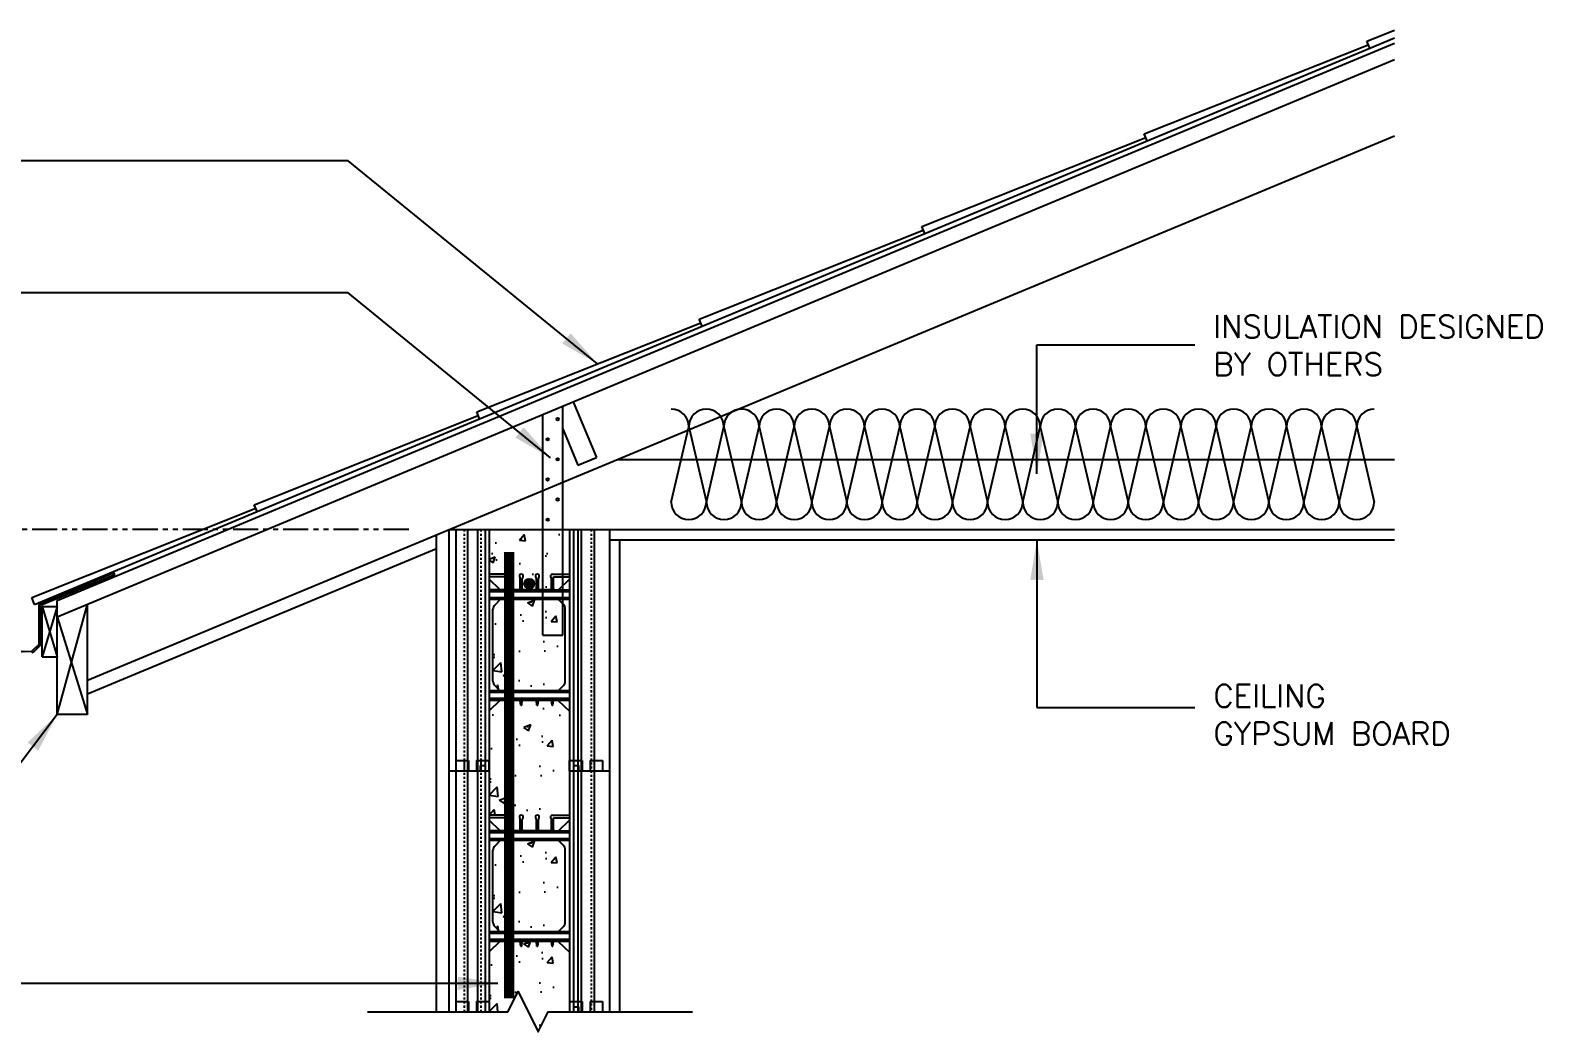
# Model space of a CAD drawing. Header units: inches. Extents: x -206 to -79, y -112 to 60.
# Drawn here: x -162.7 to -87.5, y 9.9 to 59.8 of the extents above; entities that cross this region are included whole.
import ezdxf

# ---------------------------------------------------------------- set-up
doc = ezdxf.new("R2010")
doc.units = ezdxf.units.IN
doc.header["$MEASUREMENT"] = 0
doc.linetypes.add('DASHED2', pattern=[0.375, 0.25, -0.125])
doc.linetypes.add('PHANTOM', pattern=[2.5, 1.25, -0.25, 0.25, -0.25, 0.25, -0.25])
for name, color, linetype in [('A-SEC-DTL', 3, 'Continuous'), ('LAYER 12', 12, 'Continuous'), ('LAYER 13', 13, 'Continuous'), ('LAYER 3', 3, 'Continuous'), ('LAYER 5', 5, 'Continuous'), ('LAYER 7', 7, 'Continuous'), ('LAYER 8', 8, 'Continuous')]:
    doc.layers.add(name, color=color, linetype=linetype)
doc.styles.add('NOTES', font='simplex.shx', dxfattribs={"height": 1})
doc.dimstyles.new('DIM-16', dxfattribs={"dimscale": 16, "dimtxt": 0.09375, "dimasz": 0.125, "dimexe": 0.1875, "dimexo": 0.0625, "dimgap": 0.0625, "dimtad": 0, "dimtih": 1, "dimtoh": 1, "dimdec": 4, "dimzin": 3, "dimdsep": 46, "dimlunit": 4, "dimtxsty": 'NOTES', "dimcen": 0.0625, "dimclrt": 4, "dimadec": 0, "dimazin": 0, "dimtfac": 1, "dimtdec": 4, "dimtofl": 0, "dimtmove": 0, "dimatfit": 3, "dimfxl": 1, "dimfrac": 2, "dimtolj": 1, "dimtzin": 0, "dimarcsym": 0})

# ---------------------------------------------------------------- blocks, each defined once
blk = doc.blocks.new('A$C2EF673A6')
for p, q in [((0, 0.875), (0.875, 4.625)), ((0.875, 4.625), (1.75, 0.875)), ((1.75, 0.875), (2.625, 4.625)), ((2.625, 4.625), (3.5, 0.875)), ((3.5, 0.875), (4.375, 4.625)), ((4.375, 4.625), (5.25, 0.875)), ((5.25, 0.875), (6.125, 4.625)), ((6.125, 4.625), (7, 0.875)), ((7, 0.875), (7.875, 4.625)), ((7.875, 4.625), (8.75, 0.875)), ((8.75, 0.875), (9.625, 4.625)), ((9.625, 4.625), (10.5, 0.875)), ((10.5, 0.875), (11.375, 4.625)), ((11.375, 4.625), (12.25, 0.875)), ((12.25, 0.875), (13.125, 4.625)), ((13.125, 4.625), (14, 0.875)), ((14, 0.875), (14.875, 4.625)), ((14.875, 4.625), (15.75, 0.875)), ((15.75, 0.875), (16.625, 4.625)), ((16.625, 4.625), (17.5, 0.875)), ((17.5, 0.875), (18.375, 4.625)), ((18.375, 4.625), (19.25, 0.875)), ((19.25, 0.875), (20.125, 4.625)), ((20.125, 4.625), (21, 0.875)), ((21, 0.875), (21.875, 4.625)), ((21.875, 4.625), (22.75, 0.875)), ((22.75, 0.875), (23.625, 4.625)), ((23.625, 4.625), (24.5, 0.875)), ((24.5, 0.875), (25.375, 4.625)), ((25.375, 4.625), (26.25, 0.875)), ((26.25, 0.875), (27.125, 4.625)), ((27.125, 4.625), (28, 0.875)), ((28, 0.875), (28.875, 4.625)), ((28.875, 4.625), (29.75, 0.875)), ((29.75, 0.875), (30.625, 4.625)), ((30.625, 4.625), (31.5, 0.875)), ((31.5, 0.875), (32.375, 4.625)), ((32.375, 4.625), (33.25, 0.875)), ((33.25, 0.875), (34.125, 4.625)), ((34.125, 4.625), (35, 0.875))]:
    blk.add_line(p, q)
for centre, start, end in [((0, 4.625), 0, 90), ((1.75, 4.625), 0, 180), ((3.5, 4.625), 0, 180), ((5.25, 4.625), 0, 180), ((7, 4.625), 0, 180), ((8.75, 4.625), 0, 180), ((10.5, 4.625), 0, 180), ((12.25, 4.625), 0, 180), ((14, 4.625), 0, 180), ((15.75, 4.625), 0, 180), ((17.5, 4.625), 0, 180), ((19.25, 4.625), 0, 180), ((21, 4.625), 0, 180), ((22.75, 4.625), 0, 180), ((24.5, 4.625), 0, 180), ((26.25, 4.625), 0, 180), ((28, 4.625), 0, 180), ((29.75, 4.625), 0, 180), ((31.5, 4.625), 0, 180), ((33.25, 4.625), 0, 180), ((35, 4.625), 90, 180), ((0.875, 0.875), 180, 0), ((2.625, 0.875), 180, 0), ((4.375, 0.875), 180, 0), ((6.125, 0.875), 180, 0), ((7.875, 0.875), 180, 0), ((9.625, 0.875), 180, 0), ((11.375, 0.875), 180, 0), ((13.125, 0.875), 180, 0), ((14.875, 0.875), 180, 0), ((16.625, 0.875), 180, 0), ((18.375, 0.875), 180, 0), ((20.125, 0.875), 180, 0), ((21.875, 0.875), 180, 0), ((23.625, 0.875), 180, 0), ((25.375, 0.875), 180, 0), ((27.125, 0.875), 180, 0), ((28.875, 0.875), 180, 0), ((30.625, 0.875), 180, 0), ((32.375, 0.875), 180, 0), ((34.125, 0.875), 180, 0)]:
    blk.add_arc(centre, 0.875, start, end)
blk = doc.blocks.new('A$C4A267B4F')
at = {"layer": 'LAYER 12'}
for p, q in [((0.35, 12.5), (0.975, 12.5)), ((0.35, 12.5), (0.35, 0)), ((0.925, 12.5), (0.925, 0)), ((0.975, 12.5), (0.975, 12)), ((1.375, 12.5), (1.375, 12)), ((1.375, 12.5), (2, 12.5)), ((1.425, 12.5), (1.425, 0)), ((1.55, 12.25), (1.55, 12)), ((1.55, 12.25), (1.8, 12.25)), ((1.8, 12.25), (1.8, 0)), ((2, 12), (2, 12.5)), ((6, 12.5), (6.625, 12.5)), ((6, 12), (6, 12.5)), ((6.2, 12.25), (6.2, 0)), ((6.2, 12.25), (6.45, 12.25)), ((6.45, 12.25), (6.45, 12)), ((6.625, 12.5), (6.625, 12)), ((7.025, 12.5), (7.025, 12)), ((7.025, 12.5), (7.65, 12.5)), ((7.65, 12.5), (7.65, 12)), ((6.415, 12), (6.415, 0)), ((6.575, 12), (6.575, 0)), ((7.235, 12), (7.235, 0)), ((2.868, 9.779), (2, 9.779)), ((2.8, 9.654), (2, 9.654)), ((2.55, 9), (2, 9.53)), ((2.8, 9.05), (2.8, 9.654)), ((2.9, 9.05), (2.9, 9.568)), ((3.55, 9.05), (3.55, 9.568)), ((3.65, 9.05), (3.65, 9.568)), ((4.35, 9.05), (4.35, 9.568)), ((4.45, 9.05), (4.45, 9.568)), ((5.1, 9.05), (5.1, 9.568)), ((5.15, 9.779), (6, 9.779)), ((5.2, 9.05), (5.2, 9.654)), ((5.2, 9.654), (6, 9.654)), ((5.45, 9), (6, 9.53)), ((2, 9), (2.55, 9)), ((2.75, 9), (2, 9)), ((2, 9), (6, 9)), ((6, 8.91), (2, 8.91)), ((6, 8.61), (2, 8.61)), ((6, 8.52), (2, 8.52)), ((2.55, 8.52), (2.278, 8.248)), ((2.75, 9), (2.95, 9)), ((3.5, 9), (2.95, 9)), ((3.5, 9), (3.7, 9)), ((4.3, 9), (3.7, 9)), ((4.3, 9), (4.5, 9)), ((5.05, 9), (4.5, 9)), ((5.05, 9), (5.25, 9)), ((5.25, 9), (5.45, 9)), ((5.45, 8.52), (5.702, 8.268)), ((2.19, 4.454), (2.19, 8.036)), ((5.79, 4.454), (5.79, 8.056)), ((6, 3.98), (2, 3.98)), ((6, 3.89), (2, 3.89)), ((2.19, 3.98), (2.54, 3.98)), ((2.54, 3.98), (2.278, 4.242)), ((2.8, 3.98), (2.9, 3.98)), ((5.44, 3.98), (5.702, 4.242)), ((6, 3.59), (2, 3.59)), ((6, 3.5), (2, 3.5)), ((2.54, 3.5), (2, 2.979)), ((2.83, 3.266), (2.8, 3.5)), ((2.87, 3.266), (2.9, 3.5)), ((3.58, 3.266), (3.55, 3.5)), ((3.62, 3.266), (3.65, 3.5)), ((4.38, 3.266), (4.35, 3.5)), ((4.42, 3.266), (4.45, 3.5)), ((5.13, 3.266), (5.1, 3.5)), ((5.17, 3.266), (5.2, 3.5)), ((5.44, 3.5), (6, 2.966)), ((0.35, 0.5), (0.975, 0.5)), ((0.975, 0.5), (0.975, 0)), ((1.375, 0.5), (1.375, 0)), ((1.375, 0.5), (2, 0.5)), ((6, 0.5), (6.625, 0.5)), ((6.2, 0.25), (6.45, 0.25)), ((6.45, 0.25), (6.45, 0)), ((6.625, 0.5), (6.625, 0)), ((7.025, 0.5), (7.025, 0)), ((7.025, 0.5), (7.65, 0.5)), ((7.65, 0.5), (7.65, 0))]:
    blk.add_line(p, q, dxfattribs=at)
at = {"layer": 'LAYER 12', "linetype": 'DASHED2', "ltscale": 0.15}
for p, q in [((0.765, 12.5), (0.765, 0)), ((1.585, 12.5), (1.585, 0)), ((7.075, 12), (7.075, 0))]:
    blk.add_line(p, q, dxfattribs=at)
at = {"layer": 'LAYER 12'}
for centre, radius, start, end in [((2.75, 9.05), 0.05, 270, 0), ((2.862, 9.688), 0.0912, 307.48633, 93.47657), ((2.962, 9.572), 0.0619, 134.99032, 183.92634), ((2.95, 9.05), 0.05, 180, 270), ((3.5, 9.05), 0.05, 270, 0), ((3.6, 9.686), 0.0936, 311.72787, 228.27213), ((3.45, 9.568), 0.1, 0, 28.69724), ((3.75, 9.568), 0.1, 151.30276, 180), ((3.7, 9.05), 0.05, 180, 270), ((4.3, 9.05), 0.05, 270, 0), ((4.4, 9.686), 0.0936, 311.72787, 228.27213), ((4.25, 9.568), 0.1, 0, 28.69724), ((4.55, 9.568), 0.1, 151.30276, 180), ((4.5, 9.05), 0.05, 180, 270), ((5.05, 9.05), 0.05, 270, 0), ((5.15, 9.686), 0.0936, 90, 228.27204), ((4.988, 9.565), 0.112, 1.59973, 27.09751), ((5.25, 9.05), 0.05, 180, 270), ((2.49, 8.036), 0.3, 135, 180), ((5.49, 8.056), 0.3, 0, 45), ((2.49, 4.454), 0.3, 180, 225), ((5.49, 4.454), 0.3, 315, 0), ((2.85, 3.27), 0.02, 191.30993, 348.69007), ((3.6, 3.27), 0.02, 191.30993, 348.69007), ((4.4, 3.27), 0.02, 191.30993, 348.69007), ((5.15, 3.27), 0.02, 191.30993, 348.69007)]:
    blk.add_arc(centre, radius, start, end, dxfattribs=at)
at = {"layer": 'LAYER 5'}
for p, q in [((0, 12), (0, 0)), ((0, 12), (2, 12)), ((2, 12), (2, 0)), ((6, 12), (6, 0)), ((6, 12), (8, 12)), ((8, 12), (8, 0)), ((0, 0), (2, 0)), ((6, 0), (8, 0))]:
    blk.add_line(p, q, dxfattribs=at)
blk = doc.blocks.new('A$C17B73E9F')
at = {"layer": 'LAYER 12'}
for p, q in [((0.35, 12), (0.35, 0)), ((0.925, 12), (0.925, 0)), ((1.425, 12), (1.425, 0)), ((1.8, 12), (1.8, 0)), ((6.2, 12), (6.2, 0)), ((6.415, 12), (6.415, 0)), ((6.575, 12), (6.575, 0)), ((7.235, 12), (7.235, 0)), ((2.868, 9.779), (2, 9.779)), ((2.8, 9.654), (2, 9.654)), ((2.55, 9), (2, 9.53)), ((2.8, 9.05), (2.8, 9.654)), ((2.9, 9.05), (2.9, 9.568)), ((3.55, 9.05), (3.55, 9.568)), ((3.65, 9.05), (3.65, 9.568)), ((4.35, 9.05), (4.35, 9.568)), ((4.45, 9.05), (4.45, 9.568)), ((5.1, 9.05), (5.1, 9.568)), ((5.15, 9.779), (6, 9.779)), ((5.2, 9.05), (5.2, 9.654)), ((5.2, 9.654), (6, 9.654)), ((5.45, 9), (6, 9.53)), ((2, 9), (2.55, 9)), ((2.75, 9), (2, 9)), ((2, 9), (6, 9)), ((6, 8.91), (2, 8.91)), ((6, 8.61), (2, 8.61)), ((6, 8.52), (2, 8.52)), ((2.55, 8.52), (2.278, 8.248)), ((2.75, 9), (2.95, 9)), ((3.5, 9), (2.95, 9)), ((3.5, 9), (3.7, 9)), ((4.3, 9), (3.7, 9)), ((4.3, 9), (4.5, 9)), ((5.05, 9), (4.5, 9)), ((5.05, 9), (5.25, 9)), ((5.25, 9), (5.45, 9)), ((5.45, 8.52), (5.702, 8.268)), ((2.19, 4.454), (2.19, 8.036)), ((5.79, 4.454), (5.79, 8.056)), ((6, 3.98), (2, 3.98)), ((6, 3.89), (2, 3.89)), ((2.19, 3.98), (2.54, 3.98)), ((2.54, 3.98), (2.278, 4.242)), ((2.8, 3.98), (2.9, 3.98)), ((5.44, 3.98), (5.702, 4.242)), ((6, 3.59), (2, 3.59)), ((6, 3.5), (2, 3.5)), ((2.54, 3.5), (2, 2.979)), ((2.83, 3.266), (2.8, 3.5)), ((2.87, 3.266), (2.9, 3.5)), ((3.58, 3.266), (3.55, 3.5)), ((3.62, 3.266), (3.65, 3.5)), ((4.38, 3.266), (4.35, 3.5)), ((4.42, 3.266), (4.45, 3.5)), ((5.13, 3.266), (5.1, 3.5)), ((5.17, 3.266), (5.2, 3.5)), ((5.44, 3.5), (6, 2.966)), ((0.35, 0.5), (0.975, 0.5)), ((0.975, 0.5), (0.975, 0)), ((1.375, 0.5), (1.375, 0)), ((1.375, 0.5), (2, 0.5)), ((6, 0.5), (6.625, 0.5)), ((6.2, 0.25), (6.45, 0.25)), ((6.45, 0.25), (6.45, 0)), ((6.625, 0.5), (6.625, 0)), ((7.025, 0.5), (7.025, 0)), ((7.025, 0.5), (7.65, 0.5)), ((7.65, 0.5), (7.65, 0))]:
    blk.add_line(p, q, dxfattribs=at)
at = {"layer": 'LAYER 12', "linetype": 'DASHED2', "ltscale": 0.15}
for p, q in [((0.765, 12), (0.765, 0)), ((1.585, 12), (1.585, 0)), ((7.075, 12), (7.075, 0))]:
    blk.add_line(p, q, dxfattribs=at)
at = {"layer": 'LAYER 12'}
for centre, radius, start, end in [((2.75, 9.05), 0.05, 270, 0), ((2.862, 9.688), 0.0912, 307.48633, 93.47657), ((2.962, 9.572), 0.0619, 134.99032, 183.92634), ((2.95, 9.05), 0.05, 180, 270), ((3.5, 9.05), 0.05, 270, 0), ((3.6, 9.686), 0.0936, 311.72787, 228.27213), ((3.45, 9.568), 0.1, 0, 28.69724), ((3.75, 9.568), 0.1, 151.30276, 180), ((3.7, 9.05), 0.05, 180, 270), ((4.3, 9.05), 0.05, 270, 0), ((4.4, 9.686), 0.0936, 311.72787, 228.27213), ((4.25, 9.568), 0.1, 0, 28.69724), ((4.55, 9.568), 0.1, 151.30276, 180), ((4.5, 9.05), 0.05, 180, 270), ((5.05, 9.05), 0.05, 270, 0), ((5.15, 9.686), 0.0936, 90, 228.27204), ((4.988, 9.565), 0.112, 1.59973, 27.09751), ((5.25, 9.05), 0.05, 180, 270), ((2.49, 8.036), 0.3, 135, 180), ((5.49, 8.056), 0.3, 0, 45), ((2.49, 4.454), 0.3, 180, 225), ((5.49, 4.454), 0.3, 315, 0), ((2.85, 3.27), 0.02, 191.30993, 348.69007), ((3.6, 3.27), 0.02, 191.30993, 348.69007), ((4.4, 3.27), 0.02, 191.30993, 348.69007), ((5.15, 3.27), 0.02, 191.30993, 348.69007)]:
    blk.add_arc(centre, radius, start, end, dxfattribs=at)
at = {"layer": 'LAYER 5'}
for p, q in [((0, 12), (0, 0)), ((0, 12), (2, 12)), ((2, 12), (2, 0)), ((6, 12), (6, 0)), ((6, 12), (8, 12)), ((8, 12), (8, 0)), ((0, 0), (2, 0)), ((6, 0), (8, 0))]:
    blk.add_line(p, q, dxfattribs=at)

msp = doc.modelspace()

# ---------------------------------------------------------------- hatches: boundary and pattern name
at = {"layer": 'LAYER 13'}
h = msp.add_hatch(dxfattribs=at)
h.set_pattern_fill('AR-CONC,_O', color=256, scale=0.5)
h.set_pattern_definition([(50, (-139.8793, 23.4139), (3.5863, -0.31376), [0.375, -4.125]), (355, (-139.8793, 23.414), (-0.6938, 3.761), [0.3, -3.3]), (100.45, (-139.5804, 23.3877), (2.8925, 3.4472), [0.3187, -3.5057]), (46.184, (-139.8793, 24.414), (5.3362, -0.8276), [0.5625, -6.1875]), (96.636, (-139.4346, 24.345), (4.6733, 4.8706), [0.478, -5.2586]), (351.184, (-139.879, 24.414), (4.6733, 4.8706), [0.45, -4.95]), (21, (-139.3793, 24.1639), (2.9845, -2.0131), [0.375, -4.125]), (326, (-139.3793, 24.164), (1.2166, 3.6258), [0.3, -3.3]), (71.45, (-139.1306, 23.996), (4.2011, 1.6127), [0.3187, -3.5057]), (37.5, (-139.8793, 23.4139), (0.0608, 1.66447), [0, -3.26, 0, -3.35, 0, -3.3125]), (7.5, (-139.8793, 23.4139), (1.31535, 1.97206), [0, -1.91, 0, -3.185, 0, -1.2625]), (327.5, (-140.9943, 23.4139), (2.66911, -0.11277), [0, -1.25, 0, -3.9, 0, -5.175]), (317.5, (-141.4943, 23.4139), (2.91593, 0.50052), [0, -1.625, 0, -2.59, 0, -3.675])])
h.paths.add_polyline_path([(-137.21427, 34.91385), (-139.87927, 34.91385), (-139.87927, 32.69317), (-139.02231, 32.69317, -0.03034809), (-139.01125, 32.69317), (-137.21427, 32.69317)])
h.paths.add_polyline_path([(-136.21427, 34.91385), (-137.21427, 34.91385), (-137.21427, 32.69317), (-136.21427, 32.69317)])
h.paths.add_polyline_path([(-135.67927, 34.91385), (-135.87927, 34.91385), (-135.87927, 32.69317), (-135.87927, 23.41385), (-135.67927, 23.41385)])
h.paths.add_polyline_path([(-136.77927, 32.48174, 0.1117164), (-136.79155, 32.52976, -0.68903067), (-136.72927, 32.69317), (-137.21427, 32.69317), (-137.21427, 31.91385), (-136.82927, 31.91385, 0.41421356), (-136.77927, 31.96385)])
h.paths.add_polyline_path([(-137.21427, 32.69317), (-137.47927, 32.69317, -0.68903068), (-137.41698, 32.52976, 0.12587386), (-137.42927, 32.48174), (-137.42927, 31.96385, 0.41421356), (-137.37927, 31.91385), (-137.21427, 31.91385)])
h.paths.add_polyline_path([(-137.54155, 32.52976, -0.68903068), (-137.47927, 32.69317), (-138.27927, 32.69317, -0.68903067), (-138.21698, 32.52976, 2.62369569), (-138.34155, 32.52976, -0.12587386), (-138.32927, 32.48174), (-138.32927, 31.96385, -0.41421356), (-138.37927, 31.91385), (-137.57927, 31.91385, 0.41421356), (-137.52927, 31.96385), (-137.52927, 32.48174, 0.12587386)])
h.paths.add_polyline_path([(-137.62927, 32.2228, -1), (-138.12927, 32.2228, -1)], flags=16)
h.paths.add_polyline_path([(-138.32927, 32.48174, 0.12587386), (-138.34155, 32.52976, -0.68903068), (-138.27927, 32.69317), (-138.88168, 32.69317), (-138.88168, 31.91385), (-138.37927, 31.91385, 0.41421356), (-138.32927, 31.96385)])
h = msp.add_hatch(dxfattribs=at)
h.set_pattern_fill('AR-CONC,_O', color=256, scale=0.5)
h.set_pattern_definition([(50, (-139.6893, 26.8939), (3.5863, -0.3138), [0.375, -4.125]), (355, (-139.6893, 26.894), (-0.6938, 3.761), [0.3, -3.3]), (100.45, (-139.3904, 26.8677), (2.8925, 3.4472), [0.3187, -3.5057]), (46.18, (-139.6893, 27.894), (5.3362, -0.8276), [0.5625, -6.1875]), (96.64, (-139.2446, 27.825), (4.6733, 4.8706), [0.478, -5.2586]), (351.18, (-139.689, 27.894), (4.6733, 4.8706), [0.45, -4.95]), (21, (-139.1893, 27.6439), (2.9845, -2.0131), [0.375, -4.125]), (326, (-139.1893, 27.644), (1.2166, 3.6258), [0.3, -3.3]), (71.45, (-138.9406, 27.476), (4.201, 1.6127), [0.3187, -3.5057]), (37.5, (-139.6893, 26.8939), (0.0608, 1.66447), [0, -3.26, 0, -3.35, 0, -3.3125]), (7.5, (-139.6893, 26.8939), (1.31535, 1.97206), [0, -1.91, 0, -3.185, 0, -1.2625]), (327.5, (-140.8043, 26.8939), (2.6691, -0.11277), [0, -1.25, 0, -3.9, 0, -5.175]), (317.5, (-141.3043, 26.8939), (2.9159, 0.5005), [0, -1.625, 0, -2.59, 0, -3.675])])
h.paths.add_polyline_path([(-136.08927, 30.96959), (-136.42927, 31.43385), (-138.88168, 31.43385), (-138.88168, 26.89385), (-136.43927, 26.89385), (-136.08927, 27.36812)])
h.paths.add_polyline_path([(-138.88168, 31.43385), (-139.32927, 31.43385), (-139.68927, 30.94959), (-139.68927, 27.36812), (-139.33927, 26.89385), (-138.88168, 26.89385)])
h = msp.add_hatch(dxfattribs=at)
h.set_pattern_fill('AR-CONC,_O', color=256, scale=0.5)
h.set_pattern_definition([(50, (-139.8793, 20.6932), (3.5863, -0.3138), [0.375, -4.125]), (355, (-139.8793, 20.693), (-0.6938, 3.761), [0.3, -3.3]), (100.45, (-139.5804, 20.667), (2.8925, 3.4472), [0.3187, -3.5057]), (46.184, (-139.8793, 21.693), (5.3362, -0.8276), [0.5625, -6.1875]), (96.64, (-139.4346, 21.624), (4.6733, 4.8706), [0.478, -5.2586]), (351.18, (-139.879, 21.693), (4.6733, 4.8706), [0.45, -4.95]), (21, (-139.3793, 21.4432), (2.9845, -2.0131), [0.375, -4.125]), (326, (-139.3793, 21.443), (1.2166, 3.6258), [0.3, -3.3]), (71.45, (-139.1306, 21.2754), (4.2011, 1.6127), [0.3187, -3.5057]), (37.5, (-139.8793, 20.6932), (0.0608, 1.66447), [0, -3.26, 0, -3.35, 0, -3.3125]), (7.5, (-139.8793, 20.6932), (1.31535, 1.97206), [0, -1.91, 0, -3.185, 0, -1.2625]), (327.5, (-140.9943, 20.6932), (2.66911, -0.11277), [0, -1.25, 0, -3.9, 0, -5.175]), (317.5, (-141.4943, 20.6932), (2.9159, 0.5005), [0, -1.625, 0, -2.59, 0, -3.675])])
h.paths.add_polyline_path([(-135.87927, 25.87957), (-136.43927, 26.41385), (-136.67927, 26.41385), (-136.7093, 26.18263, -0.94081255), (-136.74923, 26.18263), (-136.77927, 26.41385), (-137.42927, 26.41385), (-137.4593, 26.18263, -0.94081255), (-137.49923, 26.18263), (-137.52927, 26.41385), (-138.22927, 26.41385), (-138.2593, 26.18263, -0.94081255), (-138.29923, 26.18263), (-138.32927, 26.41385), (-138.88168, 26.41385), (-138.88168, 20.69317), (-135.87927, 20.69317)])
h.paths.add_polyline_path([(-138.88168, 26.41385), (-138.97927, 26.41385), (-139.0093, 26.18263, -0.94081255), (-139.04923, 26.18263), (-139.07927, 26.41385), (-139.33927, 26.41385), (-139.87927, 25.89334), (-139.87927, 20.69317), (-139.02231, 20.69317, -0.03034809), (-139.01125, 20.69317), (-138.88168, 20.69317)])
h = msp.add_hatch(dxfattribs=at)
h.set_pattern_fill('AR-CONC,_O', color=256, scale=0.5)
h.set_pattern_definition([(50, (-139.6893, 14.8939), (3.5863, -0.3138), [0.375, -4.125]), (355, (-139.6893, 14.894), (-0.6938, 3.761), [0.3, -3.3]), (100.45, (-139.3904, 14.8677), (2.8925, 3.4472), [0.3187, -3.5057]), (46.18, (-139.6893, 15.894), (5.3362, -0.8276), [0.5625, -6.1875]), (96.64, (-139.2446, 15.825), (4.6733, 4.8706), [0.478, -5.2586]), (351.18, (-139.689, 15.894), (4.6733, 4.8706), [0.45, -4.95]), (21, (-139.1893, 15.6439), (2.9845, -2.0131), [0.375, -4.125]), (326, (-139.1893, 15.644), (1.2166, 3.6258), [0.3, -3.3]), (71.45, (-138.9406, 15.476), (4.201, 1.6127), [0.3187, -3.5057]), (37.5, (-139.6893, 14.8939), (0.0608, 1.66447), [0, -3.26, 0, -3.35, 0, -3.3125]), (7.5, (-139.6893, 14.8939), (1.31535, 1.97206), [0, -1.91, 0, -3.185, 0, -1.2625]), (327.5, (-140.8043, 14.8939), (2.6691, -0.11277), [0, -1.25, 0, -3.9, 0, -5.175]), (317.5, (-141.3043, 14.8939), (2.9159, 0.5005), [0, -1.625, 0, -2.59, 0, -3.675])])
h.paths.add_polyline_path([(-136.08927, 18.96959), (-136.42927, 19.43385), (-138.88168, 19.43385), (-138.88168, 14.89385), (-136.43927, 14.89385), (-136.08927, 15.36812)])
h.paths.add_polyline_path([(-138.88168, 19.43385), (-139.32927, 19.43385), (-139.68927, 18.94959), (-139.68927, 15.36812), (-139.33927, 14.89385), (-138.88168, 14.89385)])
h = msp.add_hatch(dxfattribs=at)
h.set_pattern_fill('AR-CONC,_O', color=256, scale=0.5)
h.set_pattern_definition([(50, (-139.8793, 9.9139), (3.5863, -0.3138), [0.375, -4.125]), (355, (-139.8793, 9.914), (-0.6938, 3.761), [0.3, -3.3]), (100.45, (-139.5804, 9.8877), (2.8925, 3.4472), [0.3187, -3.5057]), (46.18, (-139.8793, 10.914), (5.3362, -0.8276), [0.5625, -6.1875]), (96.64, (-139.4346, 10.845), (4.6733, 4.8706), [0.478, -5.2586]), (351.18, (-139.879, 10.914), (4.6733, 4.8706), [0.45, -4.95]), (21, (-139.3793, 10.6639), (2.9845, -2.0131), [0.375, -4.125]), (326, (-139.3793, 10.664), (1.2166, 3.6258), [0.3, -3.3]), (71.45, (-139.1306, 10.496), (4.201, 1.6127), [0.3187, -3.5057]), (37.5, (-139.8793, 9.9139), (0.0608, 1.66447), [0, -3.26, 0, -3.35, 0, -3.3125]), (7.5, (-139.8793, 9.9139), (1.31535, 1.97206), [0, -1.91, 0, -3.185, 0, -1.2625]), (327.5, (-140.9943, 9.9139), (2.6691, -0.11277), [0, -1.25, 0, -3.9, 0, -5.175]), (317.5, (-141.4943, 9.9139), (2.9159, 0.5005), [0, -1.625, 0, -2.59, 0, -3.675])])
h.paths.add_polyline_path([(-135.87927, 13.87957), (-136.43927, 14.41385), (-136.67927, 14.41385), (-136.7093, 14.18263, -0.94081255), (-136.74923, 14.18263), (-136.77927, 14.41385), (-137.42927, 14.41385), (-137.4593, 14.18263, -0.94081255), (-137.49923, 14.18263), (-137.52927, 14.41385), (-138.22927, 14.41385), (-138.2593, 14.18263, -0.94081255), (-138.29923, 14.18263), (-138.32927, 14.41385), (-138.97927, 14.41385), (-139.0093, 14.18263, -0.94081255), (-139.04923, 14.18263), (-139.07927, 14.41385), (-139.33927, 14.41385), (-139.87927, 13.89334), (-139.87927, 10.91385), (-138.94177, 10.91385), (-138.44177, 11.91385), (-137.44177, 9.91385), (-136.94177, 10.91385), (-135.87927, 10.91385)])
at = {"layer": 'LAYER 8'}
msp.add_hatch(color=256, dxfattribs=at).paths.add_polyline_path([(-137.62927, 32.2228, 1), (-138.12927, 32.2228, 1)])

# ---------------------------------------------------------------- linework, layer by layer
at = {"layer": 'A-SEC-DTL', "color": 5, "linetype": 'PHANTOM'}
msp.add_line((-143.87927, 34.91385), (-206.4811, 34.91407), dxfattribs=at)
at = {"layer": 'LAYER 12'}
for p, q in [((-137.21427, 29.66386), (-137.21427, 40.64927)), ((-136.21427, 29.66386), (-136.21427, 41.06594)), ((-135.69393, 41.28275), (-134.54008, 38.51352)), ((-136.21427, 39.93157), (-135.46316, 38.1289)), ((-135.46316, 38.1289), (-134.54008, 38.51352)), ((-158.55114, 32.75761), (-162.30114, 31.19511)), ((-158.51508, 32.67107), (-162.20739, 31.13261)), ((-158.51508, 32.67107), (-158.55114, 32.75761)), ((-162.30114, 31.19511), (-162.30114, 29.19511)), ((-162.20739, 31.13261), (-162.20739, 29.15628)), ((-162.12927, 31.08052), (-161.37927, 28.58052)), ((-161.37927, 31.08052), (-162.12927, 28.58052)), ((-161.37927, 25.70552), (-159.87927, 31.20552)), ((-161.37927, 30.58052), (-159.87927, 25.70552)), ((-137.21427, 29.66386), (-136.21427, 29.66386)), ((-162.30114, 29.19511), (-162.6547, 28.84155)), ((-162.6547, 28.84155), (-162.5884, 28.77526)), ((-162.20739, 29.15628), (-162.5884, 28.77526))]:
    msp.add_line(p, q, dxfattribs=at)
for centre in [(-136.46427, 40.41385), (-136.96427, 39.41385), (-136.46427, 38.41385), (-136.96427, 37.41385), (-136.46427, 36.41385), (-136.96427, 35.41385)]:
    msp.add_circle(centre, 0.0625, dxfattribs=at)
at = {"layer": 'LAYER 3', "flags": 128}
msp.add_lwpolyline([(-145.94177, 10.91385), (-138.94177, 10.91385), (-138.44177, 11.91385), (-137.44177, 9.91385), (-136.94177, 10.91385), (-129.75427, 10.91385)], dxfattribs=at)
at = {"layer": 'LAYER 5'}
for p, q in [((-96.18696, 59.23357), (-94.81677, 59.77952)), ((-161.37927, 31.39302), (-94.81677, 59.1274)), ((-107.26388, 54.61818), (-96.11484, 59.06049)), ((-107.11965, 54.27203), (-96.04273, 58.88742)), ((-96.04273, 58.88742), (-96.18696, 59.23357)), ((-96.04273, 58.88742), (-94.81677, 59.39823)), ((-161.37927, 30.58052), (-94.81677, 58.3149)), ((-159.87927, 27.41386), (-94.81677, 54.52323)), ((-118.34081, 50.0028), (-107.19177, 54.44511)), ((-118.19657, 49.65665), (-107.11965, 54.27203)), ((-107.11965, 54.27203), (-107.26388, 54.61818)), ((-129.41773, 45.38742), (-118.26869, 49.82972)), ((-118.19657, 49.65665), (-118.34081, 50.0028)), ((-129.2735, 45.04126), (-118.19657, 49.65665)), ((-140.49465, 40.77203), (-129.34561, 45.21434)), ((-129.2735, 45.04126), (-129.41773, 45.38742)), ((-140.35042, 40.42588), (-129.2735, 45.04126)), ((-140.35042, 40.42588), (-140.49465, 40.77203)), ((-151.57157, 36.15665), (-140.42254, 40.59895)), ((-151.42734, 35.81049), (-140.35042, 40.42588)), ((-133.4793, 38.41385), (-94.81677, 38.41385)), ((-151.42734, 35.81049), (-151.57157, 36.15665)), ((-162.6485, 31.54126), (-151.49946, 35.98357)), ((-162.50427, 31.19511), (-151.42734, 35.81049)), ((-151.42734, 35.81049), (-151.49946, 35.98357)), ((-141.87927, 34.91385), (-94.81677, 34.91385)), ((-162.50427, 31.19511), (-162.6485, 31.54126)), ((-162.12927, 28.58052), (-162.12927, 31.08052)), ((-162.12927, 31.08052), (-161.37927, 31.08052)), ((-161.37927, 30.58052), (-161.37927, 31.39302)), ((-159.87927, 25.70552), (-159.87927, 31.20552)), ((-161.37927, 25.70552), (-161.37927, 30.58052)), ((-162.12927, 28.58052), (-161.37927, 28.58052)), ((-159.87927, 25.70552), (-161.37927, 25.70552))]:
    msp.add_line(p, q, dxfattribs=at)
at = {"layer": 'LAYER 5', "const_width": 0.5, "flags": 128}
msp.add_lwpolyline([(-138.88168, 33.80351), (-138.88168, 11.5823)], dxfattribs=at)
at = {"layer": 'LAYER 8'}
for p, q in [((-142.50427, 10.91385), (-142.50427, 34.65344)), ((-159.87927, 26.73677), (-142.50427, 33.97636)), ((-133.87927, 34.41385), (-94.81677, 34.41385)), ((-133.37927, 10.91385), (-133.37927, 34.41385))]:
    msp.add_line(p, q, dxfattribs=at)
msp.add_circle((-137.87927, 32.2228), 0.25, dxfattribs=at)

# ---------------------------------------------------------------- block references
for name, p in [('A$C17B73E9F', (-141.87927, 22.91385)), ('A$C4A267B4F', (-141.87927, 10.91385))]:
    msp.add_blockref(name, p)
at = {"layer": 'LAYER 12'}
msp.add_blockref('A$C2EF673A6', (-130.81677, 35.41385), dxfattribs=at)

# ---------------------------------------------------------------- texts
at = {"layer": 'LAYER 7', "char_height": 1.125, "width": 28.9113797, "attachment_point": 1, "style": 'NOTES'}
for s, insert in [('\\A1;INSULATION DESIGNED\\PBY OTHERS', (-103.82421, 45.58758)), ('\\A1;CEILING\\PGYPSUM BOARD', (-103.82421, 27.19802))]:
    msp.add_mtext(s, dxfattribs=dict(at, insert=insert))

# ---------------------------------------------------------------- leaders
at = {"layer": 'LAYER 8'}
for points in [[(-134.47756, 43.16953), (-146.89456, 53.28307), (-185.66464, 53.28307)], [(-136.81677, 38.49005), (-146.89456, 46.69832), (-183.18901, 46.69833)], [(-112.61017, 37.68885), (-112.61017, 44.11675), (-104.75109, 44.11675)], [(-112.61017, 34.41385), (-112.61017, 26.05389), (-104.75109, 26.05389)], [(-162.6547, 28.84155), (-167.4688, 28.82206), (-190.61591, 28.82206)], [(-161.37927, 25.70552), (-167.4688, 17.7078), (-192.12107, 17.7078)], [(-139.44066, 12.32555), (-167.4688, 12.32555), (-189.1411, 12.32555)]]:
    msp.add_leader(points, dimstyle='DIM-16', dxfattribs=at)

doc.saveas('drawing.dxf')
